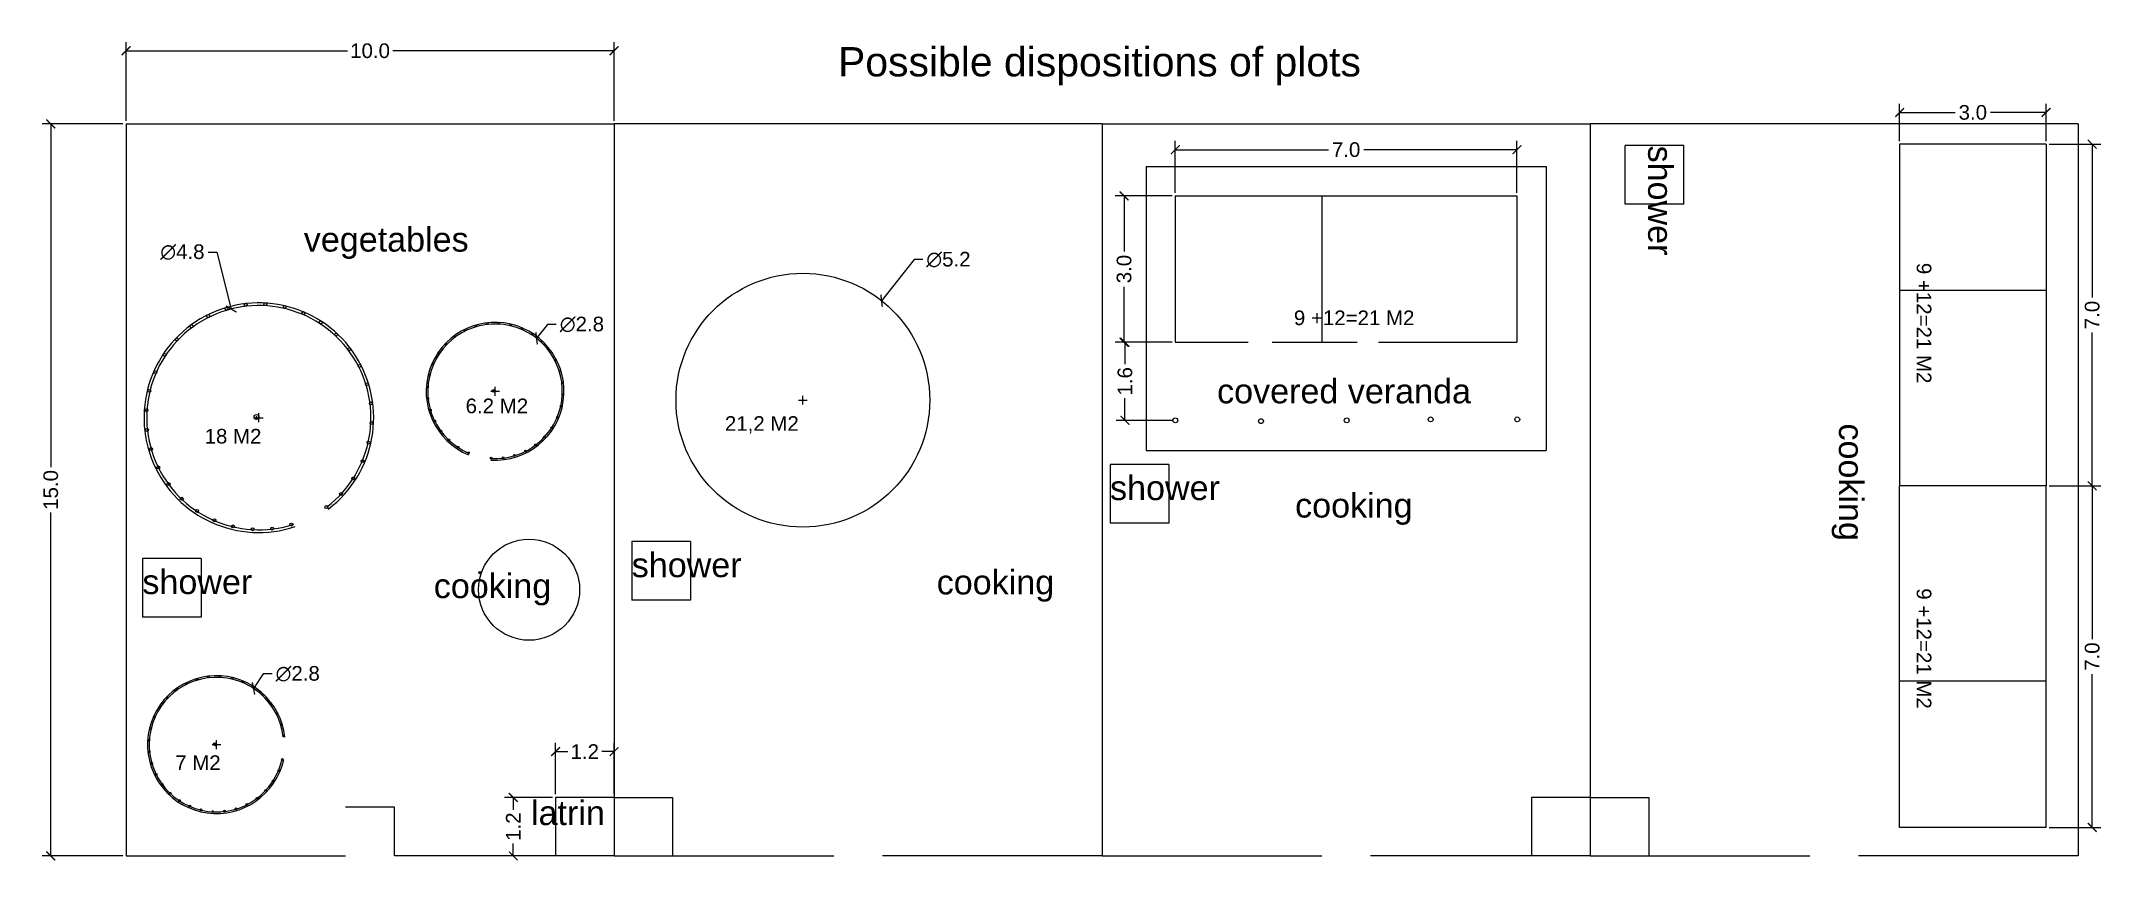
# Model space of a CAD drawing. Header units: inches. Extents: x 9.3 to 51.6, y 1.4 to 18.2.
import ezdxf

# ---------------------------------------------------------------- set-up
doc = ezdxf.new("R2010")
doc.units = ezdxf.units.IN
doc.header["$MEASUREMENT"] = 0
doc.linetypes.add('ACAD_ISO03W100', pattern=[30, 12, -18])
doc.layers.add('dimensions', color=10, linetype='Continuous')
doc.layers.add('roffcontour', color=150, linetype='Continuous')
doc.styles.get("Standard").update_dxf_attribs({"font": 'ARIAL.TTF'})
doc.dimstyles.get("Standard").update_dxf_attribs({"dimtxt": 0.3, "dimasz": 0.18, "dimexe": 0.18, "dimexo": 0.0625, "dimgap": 0.09, "dimtad": 0, "dimtoh": 1, "dimdec": 1, "dimzin": 0, "dimdsep": 46, "dimtxsty": 'Standard', "dimblk": 'ARCHTICK', "dimcen": 0.09, "dimadec": 0, "dimazin": 0, "dimtfac": 1, "dimtdec": 1, "dimtofl": 0, "dimtmove": 0, "dimatfit": 3, "dimldrblk": 'ARCHTICK', "dimfxl": 1, "dimtolj": 1, "dimtzin": 0, "dimarcsym": 0})

# ---------------------------------------------------------------- blocks, each defined once
blk = doc.blocks.new('_ArchTick')
at = {"color": 0, "linetype": 'ByBlock', "const_width": 0.15}
blk.add_lwpolyline([(-0.5, -0.5), (0.5, 0.5)], dxfattribs=at)
blk = doc.blocks.new('*D8')
at = {"layer": 'Defpoints', "color": 0, "transparency": 16777216}
for p in [(11.069, 16.542), (9.527, 1.542), (11.069, 1.542)]:
    blk.add_point(p, dxfattribs=at)
at = {"layer": 'dimensions', "color": 0, "lineweight": -2, "transparency": 16777216}
for p, q in [((11.006, 16.542), (9.347, 16.542)), ((9.527, 16.542), (9.527, 9.507)), ((9.527, 1.542), (9.527, 8.577)), ((11.006, 1.542), (9.347, 1.542))]:
    blk.add_line(p, q, dxfattribs=at)
at = {"layer": 'dimensions', "color": 0, "lineweight": -2, "transparency": 16777216, "xscale": 0.18, "yscale": 0.18, "zscale": 0.18}
for p, rotation in [((9.527, 16.542), 90), ((9.527, 1.542), 270)]:
    blk.add_blockref('_ArchTick', p, dxfattribs=dict(at, rotation=rotation))
at = {"layer": 'dimensions', "color": 0, "transparency": 16777216, "insert": (9.527, 9.042), "char_height": 0.3, "attachment_point": 5, "rotation": 90}
blk.add_mtext('\\A1;15.0', dxfattribs=at)
blk = doc.blocks.new('*D9')
at = {"layer": 'Defpoints', "color": 0, "transparency": 16777216}
for p in [(11.069, 18.04), (11.069, 16.542), (21.069, 16.542)]:
    blk.add_point(p, dxfattribs=at)
at = {"layer": 'dimensions', "color": 0, "lineweight": -2, "transparency": 16777216}
for p, q in [((11.069, 16.604), (11.069, 18.22)), ((21.069, 16.604), (21.069, 18.22)), ((11.069, 18.04), (15.604, 18.04)), ((21.069, 18.04), (16.534, 18.04))]:
    blk.add_line(p, q, dxfattribs=at)
at = {"layer": 'dimensions', "color": 0, "lineweight": -2, "transparency": 16777216, "xscale": 0.18, "yscale": 0.18, "zscale": 0.18, "rotation": 180}
blk.add_blockref('_ArchTick', (11.069, 18.04), dxfattribs=at)
at = {"layer": 'dimensions', "color": 0, "lineweight": -2, "transparency": 16777216, "xscale": 0.18, "yscale": 0.18, "zscale": 0.18}
blk.add_blockref('_ArchTick', (21.069, 18.04), dxfattribs=at)
at = {"layer": 'dimensions', "color": 0, "transparency": 16777216, "insert": (16.069, 18.04), "char_height": 0.3, "attachment_point": 5}
blk.add_mtext('\\A1;10.0', dxfattribs=at)
blk = doc.blocks.new('*D10')
at = {"layer": 'Defpoints', "color": 0, "transparency": 16777216}
for p in [(13.681, 4.973), (12.161, 2.672)]:
    blk.add_point(p, dxfattribs=at)
at = {"layer": 'dimensions', "color": 0, "lineweight": -2, "transparency": 16777216}
for p, q in [((13.88, 5.273), (13.681, 4.973)), ((14.06, 5.273), (13.88, 5.273)), ((12.831, 3.822), (13.011, 3.822)), ((12.921, 3.732), (12.921, 3.912))]:
    blk.add_line(p, q, dxfattribs=at)
at = {"layer": 'dimensions', "color": 0, "lineweight": -2, "transparency": 16777216, "xscale": 0.18, "yscale": 0.18, "zscale": 0.18, "rotation": 236.5530004138979}
blk.add_blockref('_ArchTick', (13.681, 4.973), dxfattribs=at)
at = {"layer": 'dimensions', "color": 0, "transparency": 16777216, "insert": (14.586, 5.273), "char_height": 0.3, "attachment_point": 5}
blk.add_mtext('\\A1;∅2.8', dxfattribs=at)
blk = doc.blocks.new('*D11')
at = {"layer": 'Defpoints', "color": 0, "transparency": 16777216}
for p in [(19.481, 12.149), (17.781, 9.978)]:
    blk.add_point(p, dxfattribs=at)
at = {"layer": 'dimensions', "color": 0, "lineweight": -2, "transparency": 16777216}
for p, q in [((19.703, 12.432), (19.481, 12.149)), ((19.883, 12.432), (19.703, 12.432)), ((18.541, 11.063), (18.721, 11.063)), ((18.631, 10.973), (18.631, 11.153))]:
    blk.add_line(p, q, dxfattribs=at)
at = {"layer": 'dimensions', "color": 0, "lineweight": -2, "transparency": 16777216, "xscale": 0.18, "yscale": 0.18, "zscale": 0.18, "rotation": 231.9417897610224}
blk.add_blockref('_ArchTick', (19.481, 12.149), dxfattribs=at)
at = {"layer": 'dimensions', "color": 0, "transparency": 16777216, "insert": (20.41, 12.432), "char_height": 0.3, "attachment_point": 5}
blk.add_mtext('\\A1;∅2.8', dxfattribs=at)
blk = doc.blocks.new('*D12')
at = {"layer": 'Defpoints', "color": 0, "transparency": 16777216}
for p in [(19.003, 2.742), (19.869, 2.742), (19.869, 1.542)]:
    blk.add_point(p, dxfattribs=at)
at = {"layer": 'dimensions', "color": 0, "lineweight": -2, "transparency": 16777216}
for p, q in [((19.806, 2.742), (18.823, 2.742)), ((19.003, 2.742), (19.003, 2.489)), ((19.003, 1.542), (19.003, 1.794)), ((19.806, 1.542), (18.823, 1.542))]:
    blk.add_line(p, q, dxfattribs=at)
at = {"layer": 'dimensions', "color": 0, "lineweight": -2, "transparency": 16777216, "xscale": 0.18, "yscale": 0.18, "zscale": 0.18}
for p, rotation in [((19.003, 2.742), 90), ((19.003, 1.542), 270)]:
    blk.add_blockref('_ArchTick', p, dxfattribs=dict(at, rotation=rotation))
at = {"layer": 'dimensions', "color": 0, "transparency": 16777216, "insert": (19.003, 2.142), "char_height": 0.3, "attachment_point": 5, "rotation": 90}
blk.add_mtext('\\A1;1.2', dxfattribs=at)
blk = doc.blocks.new('*D13')
at = {"layer": 'Defpoints', "color": 0, "transparency": 16777216}
for p in [(21.069, 3.68), (19.869, 2.742), (21.069, 2.742)]:
    blk.add_point(p, dxfattribs=at)
at = {"layer": 'dimensions', "color": 0, "lineweight": -2, "transparency": 16777216}
for p, q in [((19.869, 2.804), (19.869, 3.86)), ((21.069, 2.804), (21.069, 3.86)), ((19.869, 3.68), (20.121, 3.68)), ((21.069, 3.68), (20.816, 3.68))]:
    blk.add_line(p, q, dxfattribs=at)
at = {"layer": 'dimensions', "color": 0, "lineweight": -2, "transparency": 16777216, "xscale": 0.18, "yscale": 0.18, "zscale": 0.18, "rotation": 180}
blk.add_blockref('_ArchTick', (19.869, 3.68), dxfattribs=at)
at = {"layer": 'dimensions', "color": 0, "lineweight": -2, "transparency": 16777216, "xscale": 0.18, "yscale": 0.18, "zscale": 0.18}
blk.add_blockref('_ArchTick', (21.069, 3.68), dxfattribs=at)
at = {"layer": 'dimensions', "color": 0, "transparency": 16777216, "insert": (20.469, 3.68), "char_height": 0.3, "attachment_point": 5}
blk.add_mtext('\\A1;1.2', dxfattribs=at)
blk = doc.blocks.new('*D14')
at = {"layer": 'Defpoints', "color": 0, "transparency": 16777216}
for p in [(26.55, 12.92), (23.326, 8.841)]:
    blk.add_point(p, dxfattribs=at)
at = {"layer": 'dimensions', "color": 0, "lineweight": -2, "transparency": 16777216}
for p, q in [((27.215, 13.761), (26.55, 12.92)), ((27.395, 13.761), (27.215, 13.761)), ((24.848, 10.881), (25.028, 10.881)), ((24.938, 10.791), (24.938, 10.971))]:
    blk.add_line(p, q, dxfattribs=at)
at = {"layer": 'dimensions', "color": 0, "lineweight": -2, "transparency": 16777216, "xscale": 0.18, "yscale": 0.18, "zscale": 0.18, "rotation": 231.6815032152212}
blk.add_blockref('_ArchTick', (26.55, 12.92), dxfattribs=at)
at = {"layer": 'dimensions', "color": 0, "transparency": 16777216, "insert": (27.92, 13.761), "char_height": 0.3, "attachment_point": 5}
blk.add_mtext('\\A1;∅5.2', dxfattribs=at)
blk = doc.blocks.new('*D15')
at = {"layer": 'Defpoints', "color": 0, "transparency": 16777216}
for p in [(39.569, 16.014), (32.569, 15.068), (39.569, 15.068)]:
    blk.add_point(p, dxfattribs=at)
at = {"layer": 'dimensions', "color": 0, "lineweight": -2, "transparency": 16777216}
for p, q in [((32.569, 15.131), (32.569, 16.194)), ((39.569, 15.131), (39.569, 16.194)), ((32.569, 16.014), (35.708, 16.014)), ((39.569, 16.014), (36.43, 16.014))]:
    blk.add_line(p, q, dxfattribs=at)
at = {"layer": 'dimensions', "color": 0, "lineweight": -2, "transparency": 16777216, "xscale": 0.18, "yscale": 0.18, "zscale": 0.18, "rotation": 180}
blk.add_blockref('_ArchTick', (32.569, 16.014), dxfattribs=at)
at = {"layer": 'dimensions', "color": 0, "lineweight": -2, "transparency": 16777216, "xscale": 0.18, "yscale": 0.18, "zscale": 0.18}
blk.add_blockref('_ArchTick', (39.569, 16.014), dxfattribs=at)
at = {"layer": 'dimensions', "color": 0, "transparency": 16777216, "insert": (36.069, 16.014), "char_height": 0.3, "attachment_point": 5}
blk.add_mtext('\\A1;7.0', dxfattribs=at)
blk = doc.blocks.new('*D16')
at = {"layer": 'Defpoints', "color": 0, "transparency": 16777216}
for p in [(47.411, 16.777), (47.411, 16.126), (50.411, 16.126)]:
    blk.add_point(p, dxfattribs=at)
at = {"layer": 'dimensions', "color": 0, "lineweight": -2, "transparency": 16777216}
for p, q in [((47.411, 16.188), (47.411, 16.957)), ((50.411, 16.188), (50.411, 16.957)), ((47.411, 16.777), (48.548, 16.777)), ((50.411, 16.777), (49.273, 16.777))]:
    blk.add_line(p, q, dxfattribs=at)
at = {"layer": 'dimensions', "color": 0, "lineweight": -2, "transparency": 16777216, "xscale": 0.18, "yscale": 0.18, "zscale": 0.18, "rotation": 180}
blk.add_blockref('_ArchTick', (47.411, 16.777), dxfattribs=at)
at = {"layer": 'dimensions', "color": 0, "lineweight": -2, "transparency": 16777216, "xscale": 0.18, "yscale": 0.18, "zscale": 0.18}
blk.add_blockref('_ArchTick', (50.411, 16.777), dxfattribs=at)
at = {"layer": 'dimensions', "color": 0, "transparency": 16777216, "insert": (48.911, 16.777), "char_height": 0.3, "attachment_point": 5}
blk.add_mtext('\\A1;3.0', dxfattribs=at)
blk = doc.blocks.new('*D17')
at = {"layer": 'Defpoints', "color": 0, "transparency": 16777216}
for p in [(50.411, 16.126), (50.411, 9.126), (51.357, 9.126)]:
    blk.add_point(p, dxfattribs=at)
at = {"layer": 'dimensions', "color": 0, "lineweight": -2, "transparency": 16777216}
for p, q in [((50.473, 16.126), (51.537, 16.126)), ((51.357, 16.126), (51.357, 12.987)), ((51.357, 9.126), (51.357, 12.265)), ((50.473, 9.126), (51.537, 9.126))]:
    blk.add_line(p, q, dxfattribs=at)
at = {"layer": 'dimensions', "color": 0, "lineweight": -2, "transparency": 16777216, "xscale": 0.18, "yscale": 0.18, "zscale": 0.18}
for p, rotation in [((51.357, 16.126), 90), ((51.357, 9.126), 270)]:
    blk.add_blockref('_ArchTick', p, dxfattribs=dict(at, rotation=rotation))
at = {"layer": 'dimensions', "color": 0, "transparency": 16777216, "insert": (51.357, 12.626), "char_height": 0.3, "attachment_point": 5, "rotation": 90}
blk.add_mtext('\\A1;7.0', dxfattribs=at)
blk = doc.blocks.new('*D18')
at = {"layer": 'Defpoints', "color": 0, "transparency": 16777216}
for p in [(50.411, 9.126), (51.357, 9.126), (50.411, 2.126)]:
    blk.add_point(p, dxfattribs=at)
at = {"layer": 'dimensions', "color": 0, "lineweight": -2, "transparency": 16777216}
for p, q in [((50.473, 9.126), (51.537, 9.126)), ((51.357, 9.126), (51.357, 5.987)), ((51.357, 2.126), (51.357, 5.265)), ((50.473, 2.126), (51.537, 2.126))]:
    blk.add_line(p, q, dxfattribs=at)
at = {"layer": 'dimensions', "color": 0, "lineweight": -2, "transparency": 16777216, "xscale": 0.18, "yscale": 0.18, "zscale": 0.18}
for p, rotation in [((51.357, 9.126), 90), ((51.357, 2.126), 270)]:
    blk.add_blockref('_ArchTick', p, dxfattribs=dict(at, rotation=rotation))
at = {"layer": 'dimensions', "color": 0, "transparency": 16777216, "insert": (51.357, 5.626), "char_height": 0.3, "attachment_point": 5, "rotation": 90}
blk.add_mtext('\\A1;7.0', dxfattribs=at)
blk = doc.blocks.new('*D19')
at = {"layer": 'Defpoints', "color": 0, "linetype": 'ACAD_ISO03W100', "transparency": 16777216}
for p in [(31.52, 15.068), (32.569, 15.068), (32.569, 12.068)]:
    blk.add_point(p, dxfattribs=at)
at = {"layer": 'dimensions', "color": 0, "linetype": 'ACAD_ISO03W100', "lineweight": -2, "transparency": 16777216}
for p, q in [((32.506, 15.068), (31.34, 15.068)), ((31.52, 15.068), (31.52, 13.931)), ((31.52, 12.068), (31.52, 13.206)), ((32.506, 12.068), (31.34, 12.068))]:
    blk.add_line(p, q, dxfattribs=at)
at = {"layer": 'dimensions', "color": 0, "linetype": 'ACAD_ISO03W100', "lineweight": -2, "transparency": 16777216, "xscale": 0.18, "yscale": 0.18, "zscale": 0.18}
for p, rotation in [((31.52, 15.068), 90), ((31.52, 12.068), 270)]:
    blk.add_blockref('_ArchTick', p, dxfattribs=dict(at, rotation=rotation))
at = {"layer": 'dimensions', "color": 0, "linetype": 'ACAD_ISO03W100', "transparency": 16777216, "insert": (31.52, 13.568), "char_height": 0.3, "attachment_point": 5, "rotation": 90}
blk.add_mtext('\\A1;3.0', dxfattribs=at)
blk = doc.blocks.new('*D20')
at = {"layer": 'Defpoints', "color": 0, "linetype": 'ACAD_ISO03W100', "transparency": 16777216}
for p in [(32.569, 12.068), (31.538, 10.468), (32.569, 10.468)]:
    blk.add_point(p, dxfattribs=at)
at = {"layer": 'dimensions', "color": 0, "linetype": 'ACAD_ISO03W100', "lineweight": -2, "transparency": 16777216}
for p, q in [((32.506, 12.068), (31.358, 12.068)), ((31.538, 12.068), (31.538, 11.617)), ((31.538, 10.468), (31.538, 10.919)), ((32.506, 10.468), (31.358, 10.468))]:
    blk.add_line(p, q, dxfattribs=at)
at = {"layer": 'dimensions', "color": 0, "linetype": 'ACAD_ISO03W100', "lineweight": -2, "transparency": 16777216, "xscale": 0.18, "yscale": 0.18, "zscale": 0.18}
for p, rotation in [((31.538, 12.068), 90), ((31.538, 10.468), 270)]:
    blk.add_blockref('_ArchTick', p, dxfattribs=dict(at, rotation=rotation))
at = {"layer": 'dimensions', "color": 0, "linetype": 'ACAD_ISO03W100', "transparency": 16777216, "insert": (31.538, 11.268), "char_height": 0.3, "attachment_point": 5, "rotation": 90}
blk.add_mtext('\\A1;1.6', dxfattribs=at)

msp = doc.modelspace()

# ---------------------------------------------------------------- linework, layer by layer
for p, q in [((11.069, 16.542), (21.069, 16.542)), ((11.069, 16.542), (11.069, 1.542)), ((21.069, 16.542), (21.069, 1.542)), ((31.069, 16.542), (21.069, 16.542)), ((21.069, 16.542), (21.069, 1.542)), ((31.069, 16.542), (31.069, 1.542)), ((31.069, 16.542), (41.069, 16.542)), ((31.069, 16.542), (31.069, 1.542)), ((51.069, 16.542), (41.069, 16.542)), ((41.069, 16.542), (41.069, 1.542)), ((41.069, 16.542), (41.069, 1.542)), ((51.069, 16.542), (51.069, 1.542)), ((42.988, 16.097), (41.788, 16.097)), ((41.788, 14.897), (41.788, 16.097)), ((42.988, 16.097), (41.788, 16.097)), ((42.988, 14.897), (42.988, 16.097)), ((42.988, 14.897), (42.988, 16.097)), ((47.411, 16.126), (47.411, 9.126)), ((50.411, 16.126), (47.411, 16.126)), ((50.411, 16.126), (50.411, 9.126)), ((32.569, 15.068), (39.569, 15.068)), ((32.569, 15.068), (32.569, 12.068)), ((35.569, 15.068), (35.569, 12.068)), ((39.569, 15.068), (39.569, 12.068)), ((42.988, 14.897), (41.788, 14.897)), ((50.411, 13.126), (47.411, 13.126)), ((32.569, 12.068), (33.77, 12.068)), ((34.557, 12.068), (35.27, 12.068)), ((35.27, 12.068), (36.295, 12.068)), ((36.734, 12.068), (39.569, 12.068)), ((32.435, 9.563), (31.235, 9.563)), ((31.235, 9.563), (31.235, 8.363)), ((32.435, 9.563), (31.235, 9.563)), ((31.235, 9.563), (31.235, 8.363)), ((32.435, 9.563), (32.435, 8.363)), ((50.411, 9.126), (47.411, 9.126)), ((47.411, 2.126), (47.411, 9.126)), ((50.411, 9.126), (47.411, 9.126)), ((50.411, 2.126), (50.411, 9.126)), ((32.435, 8.363), (31.235, 8.363)), ((12.606, 7.637), (11.406, 7.637)), ((11.406, 7.637), (11.406, 6.437)), ((12.606, 7.637), (11.406, 7.637)), ((11.406, 7.637), (11.406, 6.437)), ((12.606, 7.637), (12.606, 6.437)), ((22.633, 7.984), (21.433, 7.984)), ((21.433, 7.984), (21.433, 6.784)), ((22.633, 7.984), (21.433, 7.984)), ((21.433, 7.984), (21.433, 6.784)), ((22.633, 7.984), (22.633, 6.784)), ((22.633, 6.784), (21.433, 6.784)), ((12.606, 6.437), (11.406, 6.437)), ((50.411, 5.126), (47.411, 5.126)), ((16.569, 2.542), (15.569, 2.542)), ((16.569, 1.542), (16.569, 2.542)), ((19.869, 2.742), (19.869, 1.542)), ((21.069, 2.742), (19.869, 2.742)), ((21.069, 2.742), (22.269, 2.742)), ((22.269, 2.742), (22.269, 1.542)), ((39.869, 2.742), (39.869, 1.542)), ((41.069, 2.742), (39.869, 2.742)), ((41.069, 2.742), (42.269, 2.742)), ((42.269, 2.742), (42.269, 1.542)), ((50.411, 2.126), (47.411, 2.126)), ((11.069, 1.542), (15.569, 1.542)), ((21.069, 1.542), (16.569, 1.542)), ((21.069, 1.542), (25.569, 1.542)), ((31.069, 1.542), (26.569, 1.542)), ((31.069, 1.542), (35.569, 1.542)), ((41.069, 1.542), (36.569, 1.542)), ((41.069, 1.542), (45.569, 1.542)), ((51.069, 1.542), (46.569, 1.542))]:
    msp.add_line(p, q)
at = {"linetype": 'ACAD_ISO03W100'}
msp.add_line((33.77, 12.068), (34.063, 12.068), dxfattribs=at)
for centre, radius in [((24.938, 10.881), 2.6), ((13.127, 12.755), 0.03), ((13.521, 12.837), 0.03), ((13.923, 12.849), 0.03), ((14.322, 12.792), 0.03), ((14.704, 12.665), 0.03), ((12.41, 12.394), 0.03), ((12.753, 12.606), 0.03), ((15.059, 12.475), 0.03), ((15.375, 12.226), 0.03), ((18.009, 12.314), 0.018), ((18.233, 12.403), 0.018), ((18.469, 12.452), 0.018), ((18.711, 12.46), 0.018), ((18.95, 12.425), 0.018), ((19.18, 12.349), 0.018), ((19.392, 12.235), 0.018), ((11.86, 11.81), 0.03), ((12.11, 12.126), 0.03), ((15.643, 11.925), 0.03), ((17.473, 11.836), 0.018), ((17.623, 12.026), 0.018), ((17.803, 12.187), 0.018), ((19.582, 12.085), 0.018), ((19.743, 11.905), 0.018), ((11.67, 11.455), 0.03), ((15.855, 11.583), 0.03), ((17.283, 11.394), 0.018), ((17.359, 11.623), 0.018), ((19.87, 11.7), 0.018), ((19.959, 11.475), 0.018), ((11.544, 11.073), 0.03), ((16.004, 11.209), 0.03), ((17.248, 11.155), 0.018), ((18.602, 11.072), 0.03), ((20.009, 11.239), 0.018), ((20.016, 10.997), 0.018), ((11.486, 10.674), 0.03), ((13.742, 10.537), 0.05), ((16.086, 10.814), 0.03), ((17.256, 10.913), 0.018), ((17.305, 10.677), 0.018), ((19.981, 10.758), 0.018), ((11.498, 10.272), 0.03), ((16.098, 10.412), 0.03), ((17.394, 10.452), 0.018), ((17.522, 10.247), 0.018), ((19.642, 10.126), 0.018), ((19.791, 10.316), 0.018), ((19.906, 10.529), 0.018), ((32.569, 10.468), 0.05), ((34.325, 10.45), 0.05), ((36.082, 10.468), 0.05), ((37.801, 10.487), 0.05), ((39.576, 10.487), 0.05), ((11.58, 9.878), 0.03), ((16.04, 10.013), 0.03), ((17.682, 10.067), 0.018), ((17.872, 9.917), 0.018), ((18.085, 9.803), 0.018), ((18.795, 9.7), 0.018), ((19.031, 9.749), 0.018), ((19.256, 9.838), 0.018), ((19.461, 9.965), 0.018), ((11.729, 9.504), 0.03), ((15.724, 9.276), 0.03), ((15.914, 9.631), 0.03), ((18.553, 9.692), 0.018), ((11.941, 9.161), 0.03), ((12.209, 8.861), 0.03), ((15.474, 8.96), 0.03), ((12.525, 8.612), 0.03), ((12.88, 8.421), 0.03), ((15.174, 8.692), 0.03), ((13.262, 8.295), 0.03), ((13.661, 8.237), 0.03), ((14.063, 8.249), 0.03), ((14.458, 8.331), 0.03), ((19.327, 6.997), 1.036), ((18.324, 7.348), 0.025), ((12.299, 5.073), 0.018), ((12.523, 5.162), 0.018), ((12.76, 5.211), 0.018), ((13.001, 5.219), 0.018), ((13.241, 5.184), 0.018), ((13.47, 5.108), 0.018), ((11.913, 4.785), 0.018), ((12.094, 4.946), 0.018), ((13.683, 4.994), 0.018), ((13.872, 4.844), 0.018), ((14.033, 4.664), 0.018), ((11.649, 4.382), 0.018), ((11.764, 4.595), 0.018), ((14.16, 4.459), 0.018), ((14.25, 4.234), 0.018), ((11.539, 3.914), 0.018), ((11.574, 4.153), 0.018), ((12.893, 3.831), 0.03), ((14.299, 3.998), 0.018), ((11.546, 3.672), 0.018), ((11.595, 3.436), 0.018), ((14.272, 3.517), 0.018), ((11.685, 3.211), 0.018), ((11.812, 3.006), 0.018), ((14.082, 3.075), 0.018), ((14.196, 3.288), 0.018), ((11.973, 2.826), 0.018), ((12.163, 2.676), 0.018), ((12.375, 2.562), 0.018), ((13.546, 2.597), 0.018), ((13.752, 2.724), 0.018), ((13.932, 2.885), 0.018), ((12.605, 2.486), 0.018), ((12.844, 2.451), 0.018), ((13.085, 2.459), 0.018), ((13.322, 2.508), 0.018)]:
    msp.add_circle(centre, radius)
for centre, radius, start, end in [((13.79, 10.522), 2.353, 307.2204, 288.4799), ((13.79, 10.522), 2.298, 307.4027, 288.16), ((18.631, 11.063), 1.412, 266.5152, 247.3001), ((18.631, 11.063), 1.379, 266.5152, 247.3001), ((12.921, 3.822), 1.412, 6.3586, 347.6951), ((12.921, 3.822), 1.379, 6.6046, 347.9773)]:
    msp.add_arc(centre, radius, start, end)
for p in [(18.602, 11.072), (13.742, 10.537), (18.324, 7.348), (12.893, 3.831)]:
    msp.add_point(p)
at = {"layer": 'dimensions'}
for p, q in [((12.749, 13.914), (12.929, 13.914)), ((12.929, 13.914), (13.225, 12.749)), ((13.79, 10.432), (13.79, 10.612)), ((13.7, 10.522), (13.88, 10.522))]:
    msp.add_line(p, q, dxfattribs=at)
at = {"layer": 'roffcontour'}
for p, q in [((31.969, 15.668), (40.169, 15.668)), ((31.969, 15.668), (31.969, 12.068)), ((40.169, 15.668), (40.169, 12.068)), ((31.969, 12.454), (31.969, 9.849)), ((40.169, 12.068), (40.169, 9.849)), ((31.969, 9.849), (40.169, 9.849))]:
    msp.add_line(p, q, dxfattribs=at)

# ---------------------------------------------------------------- block references
at = {"layer": 'dimensions', "xscale": 0.18, "yscale": 0.18, "zscale": 0.18, "rotation": 284.2438791468975}
msp.add_blockref('_ArchTick', (13.225, 12.749), dxfattribs=at)

# ---------------------------------------------------------------- texts
at = {"linetype": 'ACAD_ISO03W100', "attachment_point": 1}
for s, width, insert, char_height in [('Possible dispositions of plots', 11.22844, (25.658, 18.116), 0.6), ('{\\H1.6667x;c\\H1x;overed veranda}', 6.15233, (33.425, 11.316), 0.3)]:
    msp.add_mtext_dynamic_manual_height_columns(s, width=width, gutter_width=1, heights=[0], dxfattribs=dict(at, insert=insert, char_height=char_height))
at = {"rotation": 270}
for s, width, insert, char_height, attachment_point in [('shower', 7.1673, (42.758, 16.099), 0.5, 1), ('9 +12=21 M2', 4.29726, (48.061, 13.695), 0.3, 1), ('cooking', 6.35743, (46.668, 10.404), 0.5, 1), ('9 +12=21 M2', 4.29726, (48.061, 4.557), 0.3, 3)]:
    msp.add_mtext_dynamic_manual_height_columns(s, width=width, gutter_width=1, heights=[0], dxfattribs=dict(at, insert=insert, char_height=char_height, attachment_point=attachment_point))
at = {"attachment_point": 1}
for s, width, insert, char_height in [('vegetables', 6.76236, (14.711, 14.426), 0.5), ('9 +12=21 M2', 4.29726, (34.999, 12.719), 0.3), ('6.2 M2', 2.1913, (18.027, 10.914), 0.3), ('21,2 M2', 6.82962, (23.34, 10.553), 0.3), ('18 M2', 2.26031, (12.679, 10.293), 0.3), ('shower', 7.1673, (31.232, 9.334), 0.5), ('cooking', 6.35743, (35.024, 8.976), 0.5), ('shower', 7.1673, (21.431, 7.754), 0.5), ('shower', 7.1673, (11.404, 7.408), 0.5), ('cooking', 6.35743, (17.375, 7.325), 0.5), ('cooking', 6.35743, (27.68, 7.401), 0.5), ('7 M2', 6.48814, (12.076, 3.603), 0.3), ('latrin', 5.99299, (19.367, 2.674), 0.5)]:
    msp.add_mtext_dynamic_manual_height_columns(s, width=width, gutter_width=1, heights=[0], dxfattribs=dict(at, insert=insert, char_height=char_height))
at = {"layer": 'dimensions', "insert": (12.223, 13.914), "char_height": 0.3, "attachment_point": 5}
msp.add_mtext('\\A1;∅4.8', dxfattribs=at)

# ---------------------------------------------------------------- dimensions: what is measured, and where the dimension line sits
at = {"layer": 'dimensions'}
for base, p1, p2, picture, middle in [((11.069, 18.04), (21.069, 16.542), (11.069, 16.542), '*D9', (16.069, 18.04)), ((47.411, 16.777), (50.411, 16.126), (47.411, 16.126), '*D16', (48.911, 16.777)), ((39.569, 16.014), (32.569, 15.068), (39.569, 15.068), '*D15', (36.069, 16.014)), ((21.069, 3.68), (19.869, 2.742), (21.069, 2.742), '*D13', (20.469, 3.68))]:
    dim = msp.add_linear_dim(base=base, p1=p1, p2=p2, dimstyle='Standard', dxfattribs=at)
    dim.commit()
    dim.dimension.update_dxf_attribs({"geometry": picture, "text_midpoint": middle})
for base, p1, p2, angle, picture, middle in [((9.527, 1.542), (11.069, 16.542), (11.069, 1.542), 90, '*D8', (9.527, 9.042)), ((51.357, 9.126), (50.411, 16.126), (50.411, 9.126), 270, '*D17', (51.357, 12.626)), ((51.357, 9.126), (50.411, 2.126), (50.411, 9.126), 90, '*D18', (51.357, 5.626)), ((19.003, 2.742), (19.869, 1.542), (19.869, 2.742), 90, '*D12', (19.003, 2.142))]:
    dim = msp.add_linear_dim(base=base, p1=p1, p2=p2, angle=angle, dimstyle='Standard', dxfattribs=at)
    dim.commit()
    dim.dimension.update_dxf_attribs({"geometry": picture, "text_midpoint": middle})
at = {"layer": 'dimensions', "linetype": 'ACAD_ISO03W100'}
for base, p2, picture, middle in [((31.52, 15.068), (32.569, 15.068), '*D19', (31.52, 13.568)), ((31.538, 10.468), (32.569, 10.468), '*D20', (31.538, 11.268))]:
    dim = msp.add_linear_dim(base=base, p1=(32.569, 12.068), p2=p2, angle=90, dimstyle='Standard', dxfattribs=at)
    dim.commit()
    dim.dimension.update_dxf_attribs({"geometry": picture, "text_midpoint": middle})
at = {"layer": 'dimensions'}
dim = msp.add_diameter_dim_2p(p1=(23.326, 8.841), p2=(26.55, 12.92), dimstyle='Standard', dxfattribs=at)
dim.commit()
dim.dimension.update_dxf_attribs({"geometry": '*D14', "text_midpoint": (27.92, 13.761), "dimtype": 163})
for p1, p2, picture, middle in [((17.781, 9.978), (19.481, 12.149), '*D11', (20.41, 12.432)), ((12.161, 2.672), (13.681, 4.973), '*D10', (14.586, 5.273))]:
    dim = msp.add_diameter_dim_2p(p1=p1, p2=p2, dimstyle='Standard', dxfattribs=at)
    dim.commit()
    dim.dimension.update_dxf_attribs({"geometry": picture, "text_midpoint": middle})

doc.saveas('drawing.dxf')
